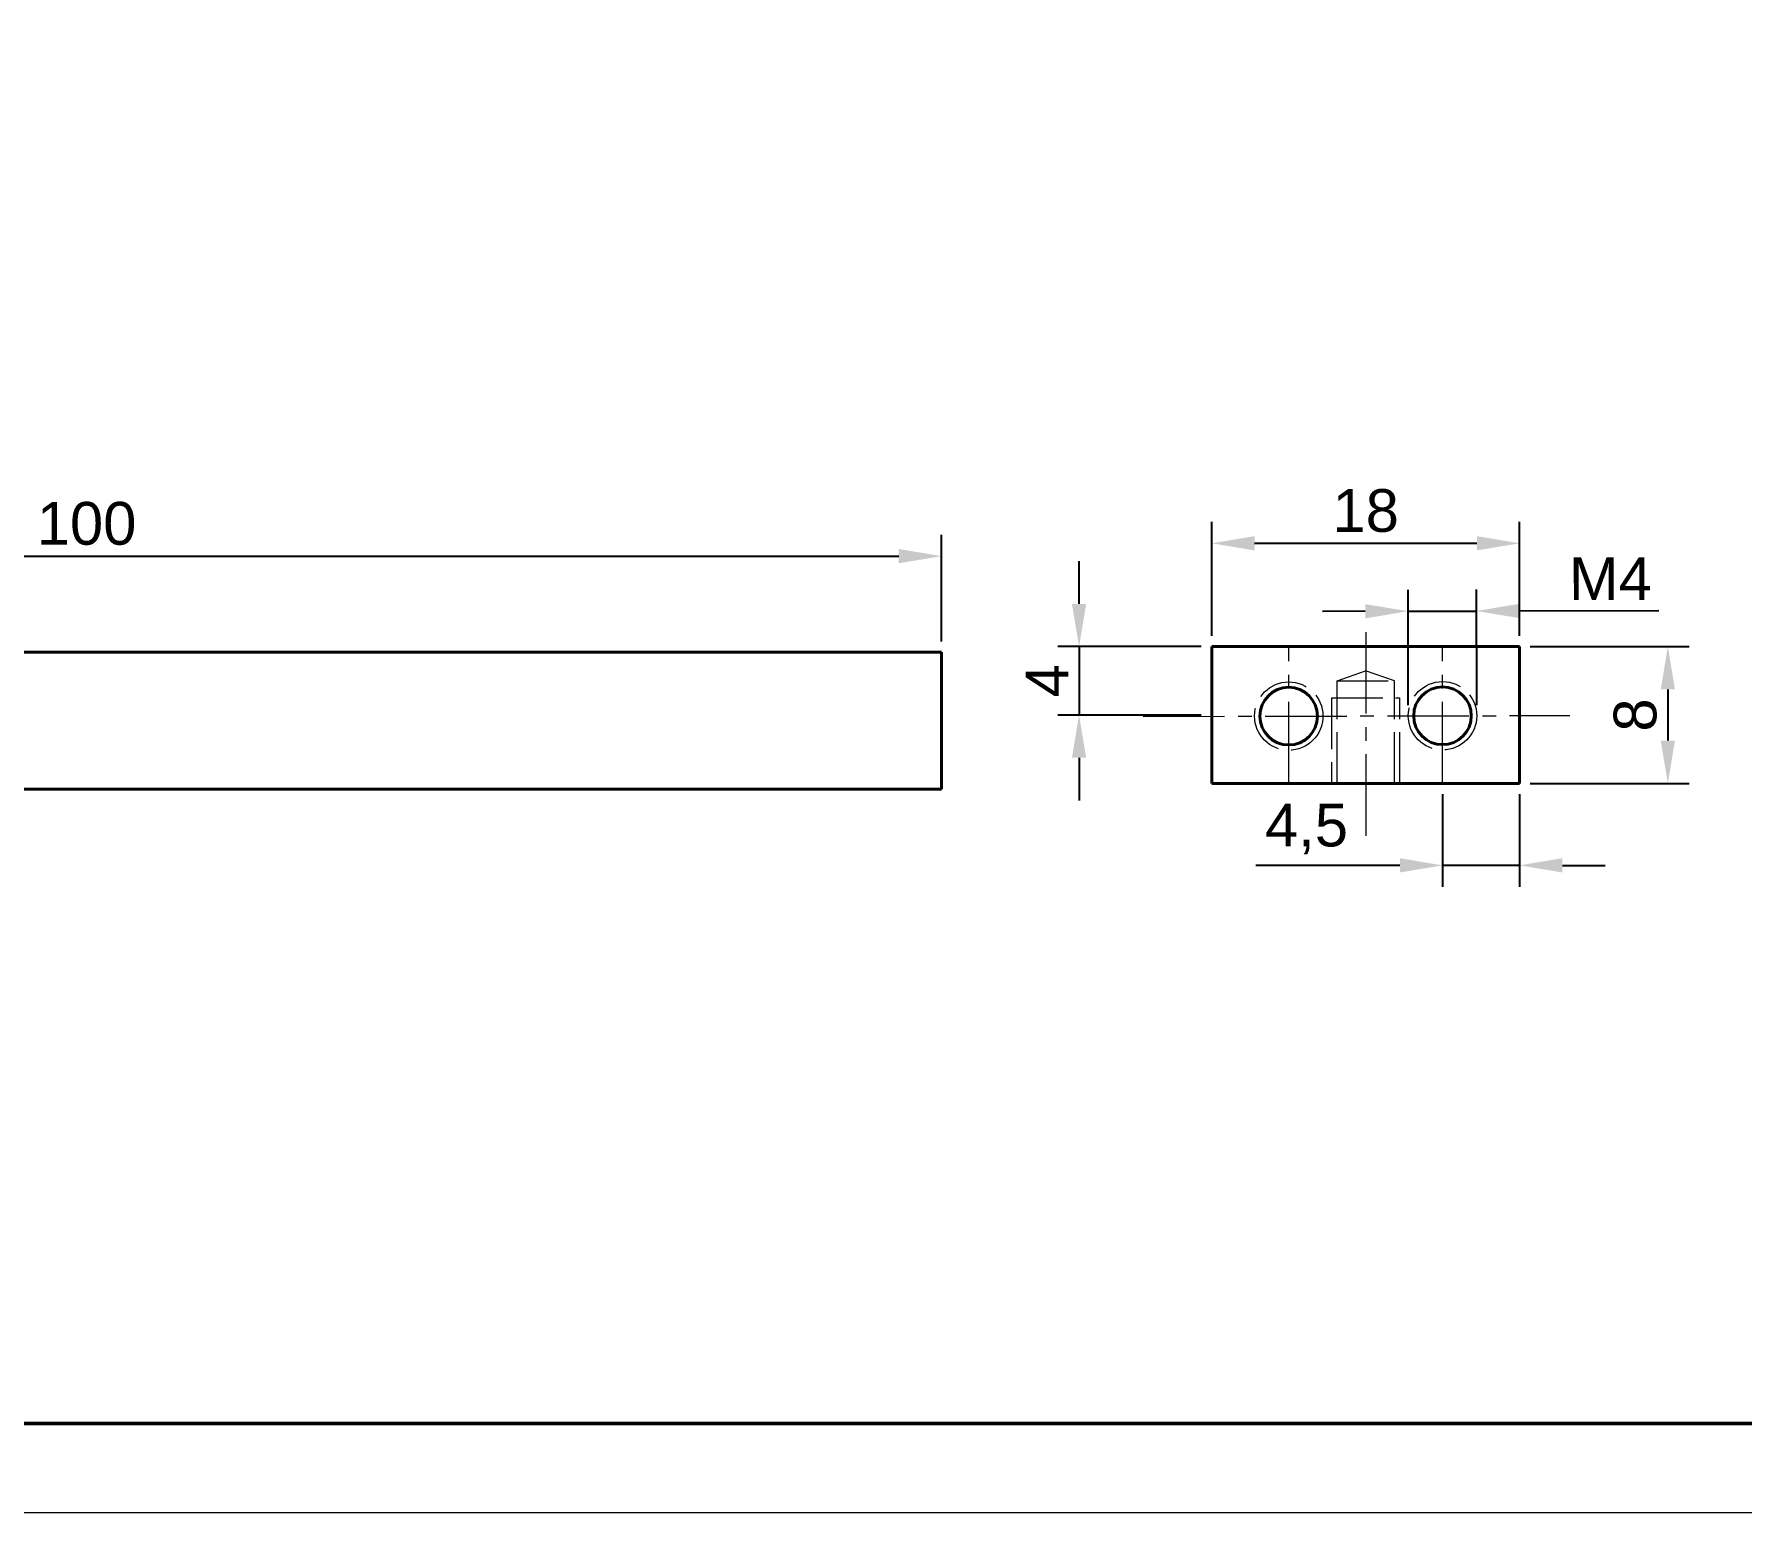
# Model space of a CAD drawing. Header units: millimetres. Extents: x 55 to 671, y 9 to 679.
# Drawn here: x 154.8 to 254.6, y 259 to 345.5 of the extents above; entities that cross this region are included whole.
import ezdxf

# ---------------------------------------------------------------- set-up
doc = ezdxf.new("R2010")
doc.units = ezdxf.units.MM
doc.linetypes.add('ACAD_ISO02W100', pattern=[15, 12, -3])
doc.linetypes.add('CENTRO2', pattern=[28.575, 19.05, -3.175, 3.175, -3.175])
for name, color, linetype, lineweight in [('01-Linea grossa', 1, 'Continuous', 40), ('03-Tratteggio', 2, 'ACAD_ISO02W100', 15), ('04-Linea assi', 4, 'CENTRO2', 15), ('06-Quote', 92, 'Continuous', 15), ('07-Squadratura', 5, 'Continuous', 50), ('08-Foglio', 3, 'Continuous', 15)]:
    doc.layers.add(name, color=color, linetype=linetype, lineweight=lineweight)
doc.styles.get("Standard").update_dxf_attribs({"font": 'arial.ttf'})
doc.dimstyles.new('ISO-25', dxfattribs={"dimtxt": 2.5, "dimasz": 2.5, "dimexe": 1.25, "dimexo": 0.625, "dimtad": 1, "dimtxsty": 'Standard', "dimcen": 2.5, "dimadec": 0, "dimazin": 0, "dimtfac": 1, "dimtmove": 0, "dimatfit": 3, "dimfxl": 1, "dimarcsym": 0})

# ---------------------------------------------------------------- blocks, each defined once
blk = doc.blocks.new('*D1')
at = {"layer": '06-Quote', "color": 0, "lineweight": -2, "transparency": 16777216}
for p, q in [((107.836, 309.99), (107.836, 316.239)), ((207.836, 309.99), (207.836, 316.239)), ((110.336, 314.989), (205.336, 314.989))]:
    blk.add_line(p, q, dxfattribs=at)
at = {"layer": '06-Quote', "color": 0, "transparency": 16777216}
for points in [[(110.336, 315.405), (110.336, 314.572), (107.836, 314.989)], [(205.336, 315.405), (205.336, 314.572), (207.836, 314.989)]]:
    blk.add_solid(points, dxfattribs=at)
at = {"layer": 'Defpoints', "color": 0, "transparency": 16777216}
for p in [(207.836, 314.989), (107.836, 309.365), (207.836, 309.365)]:
    blk.add_point(p, dxfattribs=at)
at = {"layer": '06-Quote', "color": 0, "transparency": 16777216, "insert": (157.836, 316.89), "char_height": 2.5, "attachment_point": 5}
blk.add_mtext('100', dxfattribs=at)
blk = doc.blocks.new('*D2')
at = {"layer": '06-Quote', "color": 0, "lineweight": -2, "transparency": 16777216}
for p, q in [((223.644, 310.324), (223.644, 316.989)), ((241.644, 310.324), (241.644, 316.989)), ((226.144, 315.739), (239.144, 315.739))]:
    blk.add_line(p, q, dxfattribs=at)
at = {"layer": '06-Quote', "color": 0, "transparency": 16777216}
for points in [[(226.144, 316.156), (226.144, 315.323), (223.644, 315.739)], [(239.144, 316.156), (239.144, 315.323), (241.644, 315.739)]]:
    blk.add_solid(points, dxfattribs=at)
at = {"layer": 'Defpoints', "color": 0, "transparency": 16777216}
for p in [(241.644, 315.739), (223.644, 309.699), (241.644, 309.699)]:
    blk.add_point(p, dxfattribs=at)
at = {"layer": '06-Quote', "color": 0, "transparency": 16777216, "insert": (232.644, 317.641), "char_height": 2.5, "attachment_point": 5}
blk.add_mtext('18', dxfattribs=at)
blk = doc.blocks.new('*D3')
at = {"layer": '06-Quote', "color": 0, "lineweight": -2, "transparency": 16777216}
for p, q in [((242.269, 309.699), (251.564, 309.699)), ((250.314, 307.199), (250.314, 304.199)), ((242.269, 301.699), (251.564, 301.699))]:
    blk.add_line(p, q, dxfattribs=at)
at = {"layer": '06-Quote', "color": 0, "transparency": 16777216}
for points in [[(249.898, 307.199), (250.731, 307.199), (250.314, 309.699)], [(249.898, 304.199), (250.731, 304.199), (250.314, 301.699)]]:
    blk.add_solid(points, dxfattribs=at)
at = {"layer": 'Defpoints', "color": 0, "transparency": 16777216}
for p in [(241.644, 309.699), (241.644, 301.699), (250.314, 301.699)]:
    blk.add_point(p, dxfattribs=at)
at = {"layer": '06-Quote', "color": 0, "transparency": 16777216, "insert": (248.413, 305.699), "char_height": 2.5, "attachment_point": 5, "rotation": 90}
blk.add_mtext('8', dxfattribs=at)
blk = doc.blocks.new('*D26')
at = {"layer": '06-Quote', "color": 0, "lineweight": -2, "transparency": 16777216}
for p, q in [((237.144, 301.074), (237.144, 295.657)), ((241.644, 301.074), (241.644, 295.657)), ((234.644, 296.907), (226.223, 296.907)), ((241.644, 296.907), (237.144, 296.907)), ((244.144, 296.907), (246.644, 296.907))]:
    blk.add_line(p, q, dxfattribs=at)
at = {"layer": '06-Quote', "color": 0, "transparency": 16777216}
for points in [[(234.644, 297.324), (234.644, 296.491), (237.144, 296.907)], [(244.144, 297.324), (244.144, 296.491), (241.644, 296.907)]]:
    blk.add_solid(points, dxfattribs=at)
at = {"layer": 'Defpoints', "color": 0, "transparency": 16777216}
for p in [(237.144, 301.699), (241.644, 301.699), (237.144, 296.907)]:
    blk.add_point(p, dxfattribs=at)
at = {"layer": '06-Quote', "color": 0, "transparency": 16777216, "insert": (229.184, 299.03), "char_height": 2.5, "attachment_point": 5}
blk.add_mtext('4,5', dxfattribs=at)
blk = doc.blocks.new('*D27')
at = {"layer": '06-Quote', "color": 0, "lineweight": -2, "transparency": 16777216}
for p, q in [((215.879, 312.199), (215.879, 314.699)), ((223.019, 309.699), (214.629, 309.699)), ((215.879, 309.699), (215.879, 305.699)), ((223.019, 305.699), (214.629, 305.699)), ((215.879, 303.199), (215.879, 300.699))]:
    blk.add_line(p, q, dxfattribs=at)
at = {"layer": '06-Quote', "color": 0, "transparency": 16777216}
for points in [[(215.462, 312.199), (216.296, 312.199), (215.879, 309.699)], [(215.462, 303.199), (216.296, 303.199), (215.879, 305.699)]]:
    blk.add_solid(points, dxfattribs=at)
at = {"layer": 'Defpoints', "color": 0, "transparency": 16777216}
for p in [(223.644, 309.699), (215.879, 305.699), (223.644, 305.699)]:
    blk.add_point(p, dxfattribs=at)
at = {"layer": '06-Quote', "color": 0, "transparency": 16777216, "insert": (214.004, 307.699), "char_height": 2.5, "attachment_point": 5, "rotation": 90}
blk.add_mtext('4', dxfattribs=at)
blk = doc.blocks.new('*D114')
at = {"layer": '06-Quote', "color": 0, "lineweight": -2, "transparency": 16777216}
for p, q in [((235.134, 306.274), (235.12, 313.02)), ((239.134, 306.282), (239.12, 313.029)), ((232.622, 311.765), (230.122, 311.759)), ((235.122, 311.77), (239.122, 311.779)), ((241.622, 311.784), (249.796, 311.802))]:
    blk.add_line(p, q, dxfattribs=at)
at = {"layer": '06-Quote', "color": 0, "transparency": 16777216}
for points in [[(232.622, 312.181), (232.623, 311.348), (235.122, 311.77)], [(241.622, 312.201), (241.623, 311.367), (239.122, 311.779)]]:
    blk.add_solid(points, dxfattribs=at)
at = {"layer": 'Defpoints', "color": 0, "transparency": 16777216}
for p in [(239.122, 311.779), (235.136, 305.649), (239.136, 305.657)]:
    blk.add_point(p, dxfattribs=at)
at = {"layer": '06-Quote', "color": 0, "transparency": 16777216, "insert": (246.955, 313.67), "char_height": 2.5, "attachment_point": 5, "rotation": 0.12291}
blk.add_mtext('M4', dxfattribs=at)

msp = doc.modelspace()

# ---------------------------------------------------------------- linework, layer by layer
at = {"layer": '01-Linea grossa'}
for p, q in [((223.644, 309.699), (223.644, 301.699)), ((241.644, 309.699), (223.644, 309.699)), ((241.644, 301.699), (241.644, 309.699)), ((207.836, 309.365), (107.836, 309.365)), ((207.836, 301.365), (207.836, 309.365)), ((223.644, 301.699), (241.644, 301.699)), ((107.836, 301.365), (207.836, 301.365))]:
    msp.add_line(p, q, dxfattribs=at)
for centre in [(228.144, 305.634), (237.136, 305.653)]:
    msp.add_circle(centre, 1.685, dxfattribs=at)
at = {"layer": '03-Tratteggio', "ltscale": 0.25}
for p, q in [((230.966, 307.699), (232.625, 308.28)), ((230.966, 301.699), (230.966, 307.699)), ((230.966, 307.699), (234.338, 307.699)), ((234.338, 307.699), (232.625, 308.28)), ((234.338, 301.699), (234.338, 307.699)), ((230.644, 306.699), (234.644, 306.699)), ((230.644, 306.699), (230.644, 301.699)), ((234.642, 301.699), (234.644, 306.699))]:
    msp.add_line(p, q, dxfattribs=at)
for centre in [(228.144, 305.634), (237.136, 305.653)]:
    msp.add_circle(centre, 2, dxfattribs=at)
at = {"layer": '04-Linea assi', "ltscale": 0.25}
for p, q in [((228.144, 301.699), (228.144, 309.699)), ((232.644, 310.548), (232.644, 298.617)), ((237.136, 301.699), (237.136, 309.699)), ((219.629, 305.615), (244.575, 305.669))]:
    msp.add_line(p, q, dxfattribs=at)
at = {"layer": '07-Squadratura'}
msp.add_lwpolyline([(380.404, 264.265), (366.871, 264.265), (83.404, 264.265), (83.404, 474.265)], dxfattribs=at)
at = {"layer": '08-Foglio'}
msp.add_lwpolyline([(373.569, 259.044), (373.569, 259.044), (76.569, 259.044), (76.569, 469.044)], dxfattribs=at)

# ---------------------------------------------------------------- dimensions: what is measured, and where the dimension line sits
at = {"layer": '06-Quote'}
for base, p1, p2, picture, middle in [((241.644, 315.739), (223.644, 309.699), (241.644, 309.699), '*D2', (232.644, 317.641)), ((207.836, 314.989), (107.836, 309.365), (207.836, 309.365), '*D1', (157.836, 316.89)), ((237.144, 296.907), (241.644, 301.699), (237.144, 301.699), '*D26', (229.184, 299.03))]:
    dim = msp.add_linear_dim(base=base, p1=p1, p2=p2, dimstyle='ISO-25', dxfattribs=at)
    dim.commit()
    dim.dimension.update_dxf_attribs({"geometry": picture, "text_midpoint": middle})
dim = msp.add_linear_dim(base=(215.879, 305.699), p1=(223.644, 309.699), p2=(223.644, 305.699), angle=90, dimstyle='ISO-25', dxfattribs=at)
dim.commit()
dim.dimension.update_dxf_attribs({"geometry": '*D27', "text_midpoint": (214.004, 307.699)})
dim = msp.add_aligned_dim(p1=(235.136, 305.649), p2=(239.136, 305.657), distance=6.121, text='M<>', dimstyle='ISO-25', dxfattribs=at)
dim.commit()
dim.dimension.update_dxf_attribs({"geometry": '*D114', "text_midpoint": (246.955, 313.67)})
dim = msp.add_aligned_dim(p1=(241.644, 309.699), p2=(241.644, 301.699), distance=8.67, dimstyle='ISO-25', dxfattribs=at)
dim.commit()
dim.dimension.update_dxf_attribs({"geometry": '*D3', "text_midpoint": (248.413, 305.699)})

doc.saveas('drawing.dxf')
